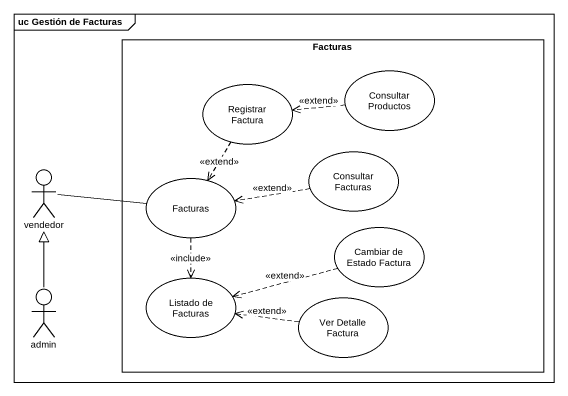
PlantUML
@startuml
mainframe uc Gestión de Facturas
rectangle Facturas {
  usecase "Registrar Factura" as Registrar_Factura
  usecase "Consultar Productos" as Consultar_Productos
  usecase "Consultar Facturas" as Consultar_Facturas
  usecase "Facturas" as Facturas_2
  usecase "Cambiar de Estado Factura" as Cambiar_de_Estado_Factura
  usecase "Listado de Facturas" as Listado_de_Facturas
  usecase "Ver Detalle Factura" as Ver_Detalle_Factura
}
actor vendedor
actor admin
Registrar_Factura ..> Facturas_2 : <<extend>>
Consultar_Productos .left.> Registrar_Factura : <<extend>>
Consultar_Facturas .left.> Facturas_2 : <<extend>>
vendedor -right- Facturas_2
Facturas_2 ..> Listado_de_Facturas : <<include>>
Cambiar_de_Estado_Factura .left.> Listado_de_Facturas : <<extend>>
admin -up-|> vendedor
Ver_Detalle_Factura .left.> Listado_de_Facturas : <<extend>>
@enduml
